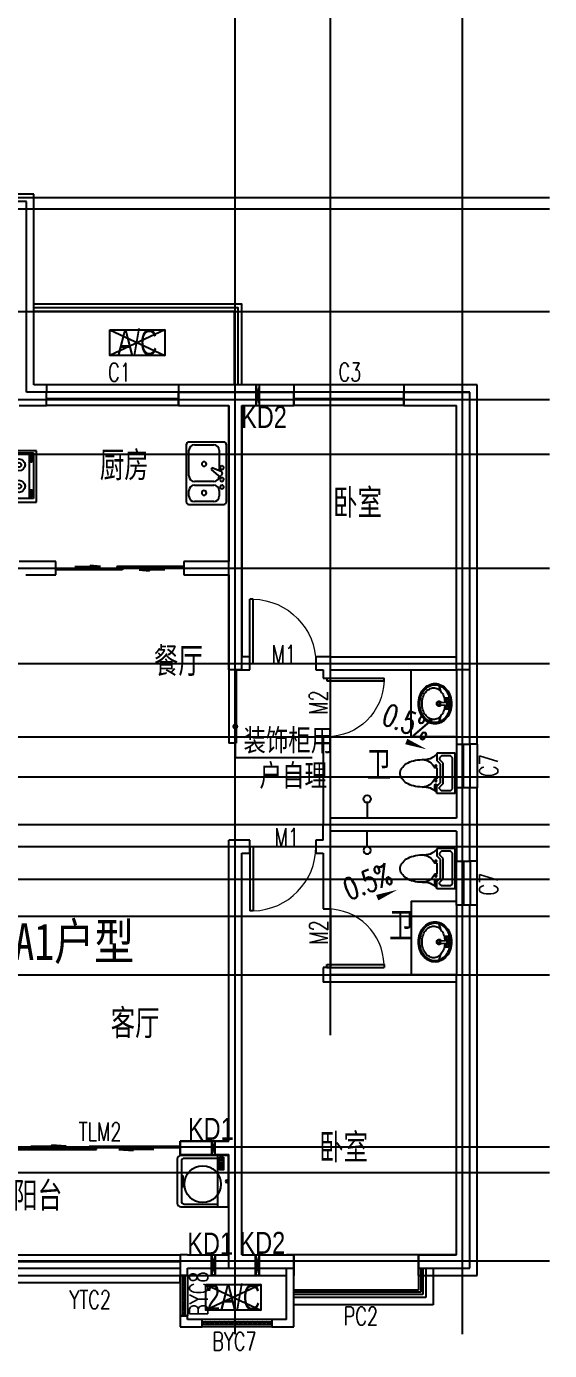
# Model space of a CAD drawing. Header units: metres. Extents: x -2059701 to -1976317, y -1316185 to -1264697.
# Drawn here: x -1999719 to -1992581, y -1301251 to -1283186 of the extents above; entities that cross this region are included whole.
import ezdxf
from ezdxf.enums import TextEntityAlignment as Align

# ---------------------------------------------------------------- set-up
doc = ezdxf.new("R2010")
doc.units = ezdxf.units.M
for name, color, linetype in [('A-ANNO-IDEN-TEXT', 7, 'Continuous'), ('A-ANNO-TEXT', 7, 'Continuous'), ('A-FLOR-IDEN', 7, 'Continuous'), ('A-FLOR-SPCL', 7, 'Continuous'), ('A-栏杆百叶', 7, 'Continuous'), ('A-面积', 7, 'Continuous'), ('COLUMN-FILL', 7, 'Continuous'), ('DIM_LEAD', 7, 'Continuous'), ('DIM_SYMB', 7, 'Continuous'), ('DOTE', 7, 'Continuous'), ('PROMPT', 7, 'Continuous'), ('PUB_TEXT', 7, 'Continuous'), ('SURFACE', 7, 'Continuous'), ('WALL', 7, 'Continuous'), ('WINDOW', 7, 'Continuous'), ('门窗编号', 7, 'Continuous')]:
    doc.layers.add(name, color=color, linetype=linetype)
doc.styles.add('_TCH_AXIS', font='COMPLEX')
doc.styles.add('_TCH_DIM', font='SIMPLEX')
doc.styles.add('dly', font='txt.shx')
doc.styles.add('ROS', font='ros.shx')
doc.styles.add('黑体', font='simhei.ttf')

# ---------------------------------------------------------------- blocks, each defined once
blk = doc.blocks.new('A$C64C607FF')
at = {"layer": 'A-FLOR-SPCL'}
for p, q in [((0, 275), (251, 275)), ((0, -275), (0, 275)), ((37, 212), (62, 237)), ((37, -212), (37, 212)), ((62, 237), (188, 237)), ((163, 140), (213, 190)), ((188, 237), (213, 212)), ((213, 212), (213, 190)), ((251, 275), (251, 175)), ((163, -140), (163, 140)), ((201, 125), (251, 175)), ((201, -125), (201, 125)), ((251, 75), (279, 75)), ((251, 75), (251, -75)), ((163, -140), (213, -190)), ((201, -125), (251, -175)), ((251, -75), (279, -75)), ((251, -275), (251, -162)), ((276, -225), (276, -162)), ((0, -275), (251, -275)), ((62, -237), (37, -212)), ((62, -237), (188, -237)), ((213, -212), (188, -237)), ((213, -212), (213, -190)), ((251, -225), (276, -225))]:
    blk.add_line(p, q, dxfattribs=at)
blk.add_lwpolyline([(450, -187, 0.063415), (570, -172, 0.076468), (662, -132, 0.107136), (730, -66, 0.147373), (750, 0, 0.147373), (730, 66, 0.107136), (662, 132, 0.076468), (570, 172, 0.063415), (450, 187, 0.063415)], format="xyb", dxfattribs=at)
for centre in [(263, 100), (263, -100)]:
    blk.add_circle(centre, 12.5, dxfattribs=at)
for centre, radius, start, end in [((420, 410), 225, 221.089, 277.7989), ((450, 0), 187, 90, 156.4218), ((263, -162), 12.5, 0, 180), ((450, 0), 187, 203.5782, 270), ((420, -410), 225, 82.2011, 138.911)]:
    blk.add_arc(centre, radius, start, end, dxfattribs=at)
blk = doc.blocks.new('A$C09BB3BC1')
at = {"layer": 'A-FLOR-SPCL'}
blk.add_line((0, 200), (0, 0), dxfattribs=at)
blk.add_circle((0, 250), 50, dxfattribs=at)
blk = doc.blocks.new('A$C48D17288')
at = {"layer": 'A-FLOR-SPCL'}
for p, q in [((0, 0), (0, 700)), ((0, 700), (500, 700)), ((456, 649), (113, 649)), ((113, 649), (113, 27)), ((400, 27), (400, 649)), ((423, 624), (434, 624)), ((448, 607), (432, 607)), ((432, 607), (432, 543)), ((432, 543), (448, 543)), ((448, 543), (448, 607)), ((456, 27), (456, 649)), ((500, 700), (500, 0)), ((422, 532), (434, 532)), ((500, 0), (0, 0)), ((113, 27), (456, 27)), ((422, 59), (434, 59)), ((423, 151), (434, 151)), ((432, 134), (432, 70)), ((448, 134), (432, 134)), ((432, 70), (448, 70)), ((448, 70), (448, 134))]:
    blk.add_line(p, q, dxfattribs=at)
for points in [[(423, 624, 0.259034), (420, 622, 0.076276), (415, 610, 0.036515), (412, 597, 0.026615), (411, 578, 0.026615), (412, 559, 0.036515), (415, 546, 0.076276), (420, 534, 0.259034), (423, 532, 0.078462), (424, 532, 0.056762)], [(434, 624, 0.259034), (430, 622, 0.076276), (425, 610, 0.036515), (423, 597, 0.026615), (422, 578, 0.026615), (423, 559, 0.036515), (425, 546, 0.076276), (430, 534, 0.259034), (434, 532, 0.259034), (437, 534, 0.056762), (441, 543, 0.036515)], [(443, 607, 0.008736), (442, 610, 0.076276), (437, 622, 0.259034), (434, 624, 0.259034)], [(423, 151, 0.259034), (420, 149, 0.076276), (415, 137, 0.036515), (412, 124, 0.026615), (411, 105, 0.026615), (412, 86, 0.036515), (415, 73, 0.076276), (420, 61, 0.259034), (423, 59, 0.078462), (424, 59, 0.056762)], [(434, 151, 0.259034), (430, 149, 0.076276), (425, 137, 0.036515), (423, 124, 0.026615), (422, 105, 0.026615), (423, 86, 0.036515), (425, 73, 0.076276), (430, 61, 0.259034), (434, 59, 0.259034), (437, 61, 0.056762), (441, 70, 0.036515)], [(443, 134, 0.008736), (442, 137, 0.076276), (437, 149, 0.259034), (434, 151, 0.259034)]]:
    blk.add_lwpolyline(points, format="xyb", dxfattribs=at)
for centre, radius, start, end in [((259, 484), 82.5, 270, 269.036), ((259, 484), 31.6, 270, 269.3468), ((259, 192), 82.5, 90.964, 90), ((259, 192), 31.6, 90.6532, 90)]:
    blk.add_arc(centre, radius, start, end, dxfattribs=at)
blk = doc.blocks.new('A$C2DEF7CDB')
at = {"layer": 'A-FLOR-SPCL'}
for p, q in [((388, 550), (-388, 550)), ((-425, 513), (-425, 37)), ((-388, 175), (-388, 438)), ((-313, 513), (-238, 513)), ((-163, 438), (-163, 175)), ((-113, 175), (-113, 438)), ((-38, 513), (313, 513)), ((388, 438), (388, 175)), ((425, 37), (425, 513)), ((51, 211), (-35, 107)), ((25, 72), (73, 198)), ((73, 198), (51, 211)), ((-238, 100), (-313, 100)), ((-11, 59), (-28, 69)), ((313, 100), (36, 100)), ((-388, 0), (388, 0))]:
    blk.add_line(p, q, dxfattribs=at)
for centre, radius, start, end in [((-388, 513), 37.4, 90, 180), ((388, 513), 37.4, 0, 90), ((-313, 438), 74.9, 90, 180), ((-238, 438), 74.9, 0, 90), ((-38, 438), 74.9, 90, 180), ((313, 438), 74.9, 0, 90), ((-269, 306), 31.2, 0, 358.8825), ((126, 306), 31.2, 0, 358.8825), ((-388, 37), 37.4, 180, 270), ((-313, 175), 74.9, 180, 270), ((-238, 175), 74.9, 270, 0), ((-188, 62), 25, 0, 356.9296), ((-38, 175), 74.9, 180, 270), ((-86, 62), 25, 0, 356.9296), ((-16, 91), 25, 140.5377, 240), ((2, 81), 25, 240, 339.4623), ((75, 62), 25, 0, 356.9296), ((313, 175), 74.9, 270, 0), ((388, 37), 37.4, 270, 0)]:
    blk.add_arc(centre, radius, start, end, dxfattribs=at)
blk = doc.blocks.new('A$C2E946E6E')
at = {"layer": 'A-FLOR-SPCL'}
blk.add_line((145, 0), (145, 700), dxfattribs=at)
blk.add_lwpolyline([(700, 650), (700, 50, -0.414214), (650, 0), (0, 0), (0, 700), (650, 700, -0.414214)], format="xyb", close=True, dxfattribs=at)
for points in [[(72, 678), (72, 507), (120, 507), (120, 678)], [(110, 636), (110, 664), (80, 664), (80, 636)], [(86, 594), (86, 608), (99, 608), (99, 594)], [(86, 568), (86, 582), (99, 582), (99, 568)], [(86, 544), (86, 557), (99, 557), (99, 544)], [(86, 518), (86, 532), (99, 532), (99, 518)]]:
    blk.add_lwpolyline(points, close=True, dxfattribs=at)
blk.add_lwpolyline([(145, 662), (605, 662, -0.414214), (645, 622), (645, 78, -0.414214), (605, 38), (145, 38)], format="xyb", dxfattribs=at)
blk.add_lwpolyline([(645, 279), (618, 279), (618, 350), (618, 421), (645, 421)], dxfattribs=at)
blk.add_circle((25, 350), 16, dxfattribs=at)
blk = doc.blocks.new('ktg')
at = {"layer": 'A-FLOR-SPCL'}
for p, q in [((0, 280), (50, 0)), ((50, 280), (0, 0))]:
    blk.add_line(p, q, dxfattribs=at)
blk.add_lwpolyline([(50, 0), (0, 0), (0, 280), (50, 280)], close=True, dxfattribs=at)
blk = doc.blocks.new('bzc1')
at = {"layer": 'WALL', "color": 2}
for p, q in [((51565, 11950), (52430, 11950)), ((51565, 11770), (51565, 11950)), ((52430, 11950), (53140, 11950)), ((53140, 11950), (53140, 11770)), ((54640, 11950), (55540, 11950)), ((54640, 11770), (54640, 11950)), ((55540, 8160), (55540, 11950)), ((51565, 11770), (52250, 11770)), ((52250, 8160), (52250, 11770)), ((52430, 11770), (53140, 11770)), ((52430, 8160), (52430, 11770)), ((54640, 11770), (55360, 11770)), ((55360, 8160), (55360, 11770)), ((52430, 8160), (52250, 8160)), ((55540, 8160), (55360, 8160)), ((52250, 1730), (52250, 4000)), ((52250, 4000), (52430, 4000)), ((52430, 1730), (52430, 4000)), ((55360, 180), (55360, 4000)), ((55360, 4000), (55540, 4000)), ((55540, 0), (55540, 4000)), ((51590, 1730), (52250, 1730)), ((51590, 1550), (51590, 1730)), ((52430, 180), (52430, 1730)), ((51590, 1550), (52250, 1550)), ((52250, 0), (52250, 1550)), ((52250, 0), (53140, 0)), ((52430, 180), (53140, 180)), ((53140, 180), (53140, 0)), ((54840, 180), (55360, 180)), ((54840, 0), (54840, 180)), ((54840, 0), (55540, 0))]:
    blk.add_line(p, q, dxfattribs=at)
blk = doc.blocks.new('$TCHSYS$WIN2D')
for p, q in [((-0.5, 0.5), (0.5, 0.5)), ((0.5, 0.1667), (-0.5, 0.1667)), ((0.5, -0.1667), (-0.5, -0.1667)), ((-0.5, -0.5), (0.5, -0.5))]:
    blk.add_line(p, q)
blk = doc.blocks.new('$DorLib2D$00000001')
for p, q in [((0.45, 0.975), (0.5, 0.975)), ((0.45, 0), (0.45, 0.975)), ((0.5, 0), (0.5, 0.975)), ((0.5, 0), (0.45, 0))]:
    blk.add_line(p, q)
at = {"lineweight": 13}
blk.add_arc((0.475, 0), 0.975, 91.4693, 180, dxfattribs=at)
blk = doc.blocks.new('$DorLib2D$00000131')
at = {"color": 0, "linetype": 'Continuous'}
for p, q in [((0.15, 0.125), (0.2319, 0.1973)), ((0.2319, 0.1973), (0.2319, 0.125)), ((-0.5, 0.125), (-0.5, 0)), ((0.0192, 0.125), (-0.5, 0.125)), ((0.0192, 0), (0.0192, 0.125)), ((0.35, 0.125), (0.15, 0.125)), ((-0.5, 0), (0.0192, 0)), ((-0.024, 0), (0.5, 0)), ((-0.024, -0.125), (-0.024, 0)), ((0.5, 0), (0.5, -0.125)), ((-0.35, -0.125), (-0.15, -0.125)), ((-0.2319, -0.1973), (-0.2319, -0.125)), ((-0.15, -0.125), (-0.2319, -0.1973)), ((0.5, -0.125), (-0.024, -0.125))]:
    blk.add_line(p, q, dxfattribs=at)
blk = doc.blocks.new('$WINLIB2D$00000039')
at = {"color": 0}
for points in [[(-0.5, 0.5), (-0.5, -0.5)], [(0.5, 0.5), (-0.5, 0.5)], [(0.5, -0.5), (0.5, 0.5)], [(-0.5, 0.167), (0.5, 0.167)], [(-0.452, -0.167), (-0.5, 0.084)], [(-0.384, -0.167), (-0.448, 0.167)], [(-0.316, -0.167), (-0.38, 0.167)], [(-0.248, -0.167), (-0.312, 0.167)], [(-0.18, -0.167), (-0.244, 0.167)], [(-0.112, -0.167), (-0.176, 0.167)], [(-0.044, -0.167), (-0.108, 0.167)], [(0.024, -0.167), (-0.04, 0.167)], [(0.092, -0.167), (0.028, 0.167)], [(0.16, -0.167), (0.096, 0.167)], [(0.228, -0.167), (0.164, 0.167)], [(0.296, -0.167), (0.232, 0.167)], [(0.364, -0.167), (0.3, 0.167)], [(0.432, -0.167), (0.368, 0.167)], [(0.5, -0.167), (0.436, 0.167)], [(-0.5, -0.167), (0.5, -0.167)], [(0.5, -0.5), (-0.5, -0.5)]]:
    blk.add_lwpolyline(points, dxfattribs=at)
blk = doc.blocks.new('$plan$00001629')
for p, q in [((-252, -170), (-172, -150)), ((-75, -35), (-75, -85)), ((-75, -35), (75, -35)), ((-75, -85), (-21, -85)), ((-16, -146), (-25, -35)), ((16, -146), (25, -35)), ((21, -85), (75, -85)), ((75, -35), (75, -85)), ((172, -150), (252, -170))]:
    blk.add_line(p, q)
for centre, radius in [((-50, -60), 20), ((1, -60), 10), ((50, -60), 20)]:
    blk.add_circle(centre, radius)
for centre, radius, start, end in [((0, -340), 340, 90, 108.7907), ((0, -340), 340, 71.2093, 90), ((-90, -230), 190, 153.24, 180), ((-90, -230), 173, 153.24, 180), ((-46, -252), 239, 129.4007, 153.24), ((-46, -252), 222, 129.4007, 153.24), ((-53, -278), 174, 126.0274, 150.3366), ((-18, -286), 283, 108.7907, 129.4007), ((-18, -286), 266, 108.7907, 129.4007), ((-21, -322), 229, 106.7647, 126.0274), ((0, -340), 323, 90, 108.7907), ((0, -391), 301, 93.9271, 106.7647), ((0, -170), 35, 118.7783, 61.2217), ((0, -170), 25, 129.0728, 50.9272), ((0, -146), 16.3, 180, 0), ((0, -340), 323, 71.2093, 90), ((0, -391), 301, 73.2353, 86.0729), ((21, -322), 229, 53.9726, 73.2353), ((18, -286), 266, 50.5993, 71.2093), ((18, -286), 283, 50.5993, 71.2093), ((53, -278), 174, 29.6634, 53.9726), ((46, -252), 222, 26.76, 50.5993), ((46, -252), 239, 26.76, 50.5993), ((90, -230), 173, 0, 26.76), ((90, -230), 190, 0, 26.76), ((-90, -230), 190, 180, 206.76), ((-90, -230), 173, 180, 206.76), ((-46, -208), 239, 206.76, 230.5993), ((-46, -208), 222, 206.76, 230.5993), ((-102, -250), 118, 150.3366, 180), ((-102, -250), 118, 180, 209.6634), ((-53, -222), 174, 209.6634, 233.9726), ((-21, -178), 229, 233.9726, 253.2353), ((21, -178), 229, 286.7647, 306.0274), ((53, -222), 174, 306.0274, 330.3366), ((46, -208), 222, 309.4007, 333.24), ((46, -208), 239, 309.4007, 333.24), ((102, -250), 118, 0, 29.6634), ((102, -250), 118, 330.3366, 0), ((90, -230), 173, 333.24, 0), ((90, -230), 190, 333.24, 0), ((-18, -174), 283, 230.5993, 251.2093), ((-18, -174), 266, 230.5993, 251.2093), ((0, -120), 340, 251.2093, 270), ((0, -120), 323, 251.2093, 270), ((0, -109), 301, 253.2353, 270), ((0, -109), 301, 270, 286.7647), ((0, -120), 323, 270, 288.7907), ((0, -120), 340, 270, 288.7907), ((18, -174), 266, 288.7907, 309.4007), ((18, -174), 283, 288.7907, 309.4007)]:
    blk.add_arc(centre, radius, start, end)

msp = doc.modelspace()

# ---------------------------------------------------------------- linework, layer by layer
msp.add_line((-1999619, -1285476), (-2005319, -1285476))
msp.add_lwpolyline([(-1997626, -1300326), (-2000126, -1300326), (-2000126, -1300226), (-1997626, -1300226)], close=True)
at = {"layer": 'A-FLOR-SPCL'}
for p, q in [((-1997831, -1287323), (-1998581, -1287673)), ((-1998581, -1287323), (-1997831, -1287673)), ((-1996540, -1288076), (-1996590, -1288356)), ((-1996590, -1288076), (-1996540, -1288356)), ((-1997144, -1298396), (-1997194, -1298576)), ((-1997194, -1298396), (-1997144, -1298576)), ((-1996519, -1300351), (-1997269, -1300701)), ((-1997269, -1300351), (-1996519, -1300701))]:
    msp.add_line(p, q, dxfattribs=at)
for points in [[(-1998581, -1287323), (-1997831, -1287323), (-1997831, -1287673), (-1998581, -1287673)], [(-1996590, -1288356), (-1996540, -1288356), (-1996540, -1288076), (-1996590, -1288076)], [(-1997194, -1298576), (-1997144, -1298576), (-1997144, -1298396), (-1997194, -1298396)], [(-1997269, -1300351), (-1996519, -1300351), (-1996519, -1300701), (-1997269, -1300701)]]:
    msp.add_lwpolyline(points, close=True, dxfattribs=at)
for points in [[(-1993869, -1292876), (-1994469, -1292876), (-1994469, -1291976)], [(-1993869, -1295126), (-1994469, -1295126), (-1994469, -1296126)]]:
    msp.add_lwpolyline(points, dxfattribs=at)
msp.add_circle((-1997314, -1298981), 250, dxfattribs=at)
at = {"layer": 'A-栏杆百叶'}
for points in [[(-1996829, -1288076), (-1996829, -1287026), (-1999619, -1287026)], [(-1996879, -1288076), (-1996879, -1287076), (-1999619, -1287076)]]:
    msp.add_lwpolyline(points, dxfattribs=at)
at = {"layer": 'A-面积'}
msp.add_lwpolyline([(-1996779, -1288076), (-1996779, -1288076), (-1996779, -1286976), (-1999619, -1286976)], dxfattribs=at)
at = {"layer": 'COLUMN-FILL'}
for p, q in [((-1994369, -1300126), (-1994369, -1300426)), ((-1994339, -1300126), (-1994339, -1300456)), ((-1994309, -1300126), (-1994309, -1300486)), ((-1994269, -1300126), (-1994269, -1300526)), ((-1994169, -1300126), (-1994169, -1300626)), ((-1994369, -1300426), (-1996069, -1300426)), ((-1994339, -1300456), (-1996069, -1300456)), ((-1994309, -1300486), (-1996069, -1300486)), ((-1994269, -1300526), (-1996069, -1300526)), ((-1994169, -1300626), (-1996069, -1300626))]:
    msp.add_line(p, q, dxfattribs=at)
at = {"layer": 'DIM_LEAD'}
for p, q in [((-1996869, -1292737), (-1996869, -1293162)), ((-1996869, -1293162), (-1995819, -1293162))]:
    msp.add_line(p, q, dxfattribs=at)
at = {"layer": 'DIM_LEAD', "const_width": 40}
msp.add_lwpolyline([(-1996869, -1292717, 1), (-1996869, -1292757, 1)], format="xyb", close=True, dxfattribs=at)
at = {"layer": 'DIM_SYMB'}
for points in [[(-1994961, -1292780, 0, 0, 0), (-1994256, -1293049, 0, 80, 0), (-1994536, -1292942, 0, 0, 0)], [(-1995272, -1295208, 0, 0, 0), (-1994653, -1294963, 0, 80, 0), (-1994932, -1295073, 0, 0, 0)]]:
    msp.add_lwpolyline(points, format="xyseb", dxfattribs=at)
at = {"layer": 'DOTE'}
for p, q in [((-1996869, -1301026), (-1996869, -1281777)), ((-1995569, -1296949), (-1995569, -1281777)), ((-1993769, -1301026), (-1993769, -1281777)), ((-1992581, -1285526), (-2050109, -1285526)), ((-2050109, -1285676), (-1992581, -1285676)), ((-2050109, -1287076), (-1992581, -1287076)), ((-2050109, -1288276), (-1992581, -1288276)), ((-1992581, -1289026), (-2050109, -1289026)), ((-2050109, -1290576), (-1992581, -1290576)), ((-2050109, -1291876), (-1992581, -1291876)), ((-1995569, -1296126), (-1995569, -1291876)), ((-2050109, -1292876), (-1992581, -1292876)), ((-1992581, -1293426), (-2050109, -1293426)), ((-2050109, -1294076), (-1992581, -1294076)), ((-2050109, -1294376), (-1992581, -1294376)), ((-1992581, -1294826), (-2050109, -1294826)), ((-2050109, -1295326), (-1992581, -1295326)), ((-2050109, -1296126), (-1992581, -1296126)), ((-1992581, -1298476), (-2050109, -1298476)), ((-1992581, -1298826), (-2050109, -1298826)), ((-2050109, -1300026), (-1992581, -1300026))]:
    msp.add_line(p, q, dxfattribs=at)
at = {"layer": 'PROMPT'}
msp.add_line((-1994369, -1299946), (-1996069, -1299946), dxfattribs=at)
msp.add_line((-1994369, -1299946), (-1996069, -1299946), dxfattribs=at)
msp.add_line((-1994369, -1299946), (-1996069, -1299946), dxfattribs=at)
at = {"layer": 'SURFACE'}
for p, q in [((-1999619, -1285476), (-2003839, -1285476)), ((-1999619, -1288076), (-1999619, -1285476)), ((-1999444, -1288076), (-1999619, -1288076)), ((-1999444, -1288076), (-1999444, -1288176)), ((-1997644, -1288076), (-1997644, -1288176)), ((-1996869, -1288076), (-1997644, -1288076)), ((-1996069, -1288076), (-1996869, -1288076)), ((-1996069, -1288076), (-1996069, -1288176)), ((-1994569, -1288076), (-1994569, -1288176)), ((-1993569, -1288076), (-1994569, -1288076)), ((-1993569, -1291876), (-1993569, -1288076)), ((-1993569, -1292976), (-1993569, -1291876)), ((-1993569, -1292976), (-1993669, -1292976)), ((-1993569, -1293576), (-1993669, -1293576)), ((-1993569, -1294076), (-1993569, -1293576)), ((-1993569, -1294576), (-1993569, -1294076)), ((-1993569, -1294576), (-1993669, -1294576)), ((-1993569, -1295176), (-1993669, -1295176)), ((-1993569, -1296126), (-1993569, -1295176)), ((-1993569, -1300226), (-1993569, -1296126)), ((-1994369, -1300226), (-1994369, -1300126)), ((-1997519, -1300226), (-1996869, -1300226)), ((-1996869, -1300226), (-1996169, -1300226)), ((-1994369, -1300226), (-1993569, -1300226))]:
    msp.add_line(p, q, dxfattribs=at)
at = {"layer": 'WALL'}
for p, q in [((-1999719, -1285576), (-2003839, -1285576)), ((-1999719, -1288176), (-1999719, -1285576)), ((-1999444, -1288176), (-1999719, -1288176)), ((-1999444, -1288356), (-1999444, -1288176)), ((-1996869, -1288176), (-1997644, -1288176)), ((-1997644, -1288176), (-1997644, -1288356)), ((-1996069, -1288176), (-1996869, -1288176)), ((-1996069, -1288356), (-1996069, -1288176)), ((-1993669, -1288176), (-1994569, -1288176)), ((-1994569, -1288176), (-1994569, -1288356)), ((-1993669, -1291876), (-1993669, -1288176)), ((-1999819, -1288356), (-1999444, -1288356)), ((-1997644, -1288356), (-1996959, -1288356)), ((-1996959, -1288356), (-1996959, -1290486)), ((-1996779, -1288356), (-1996069, -1288356)), ((-1996779, -1288356), (-1996779, -1290576)), ((-1994569, -1288356), (-1993849, -1288356)), ((-1993849, -1291786), (-1993849, -1288356)), ((-1999319, -1290486), (-1999819, -1290486)), ((-1999319, -1290666), (-1999319, -1290486)), ((-1996959, -1290486), (-1997569, -1290486)), ((-1997569, -1290486), (-1997569, -1290666)), ((-1999729, -1290666), (-1999319, -1290666)), ((-1997569, -1290666), (-1996959, -1290666)), ((-1996959, -1290666), (-1996959, -1291876)), ((-1996779, -1290576), (-1996779, -1291786)), ((-1996669, -1291786), (-1996779, -1291786)), ((-1996669, -1291966), (-1996669, -1291786)), ((-1995569, -1291786), (-1995769, -1291786)), ((-1995769, -1291786), (-1995769, -1291966)), ((-1995569, -1291786), (-1993849, -1291786)), ((-1996859, -1291966), (-1996669, -1291966)), ((-1995769, -1291966), (-1995669, -1291966)), ((-1995669, -1291966), (-1995669, -1292076)), ((-1995569, -1291966), (-1993849, -1291966)), ((-1995569, -1292076), (-1995569, -1291966)), ((-1993849, -1291966), (-1993849, -1292976)), ((-1993669, -1292976), (-1993669, -1291876)), ((-1995669, -1292076), (-1995569, -1292076)), ((-1995569, -1292876), (-1995669, -1292876)), ((-1995669, -1292876), (-1995669, -1294076)), ((-1995569, -1293986), (-1995569, -1292876)), ((-1993849, -1292976), (-1993669, -1292976)), ((-1993669, -1293576), (-1993849, -1293576)), ((-1993849, -1293576), (-1993849, -1293986)), ((-1993669, -1294076), (-1993669, -1293576)), ((-1993849, -1293986), (-1995569, -1293986)), ((-1995669, -1294286), (-1995669, -1294076)), ((-1993849, -1294166), (-1995569, -1294166)), ((-1995569, -1294376), (-1995569, -1294166)), ((-1993849, -1294166), (-1993849, -1294576)), ((-1993669, -1294576), (-1993669, -1294076)), ((-1996669, -1294286), (-1996959, -1294286)), ((-1996959, -1298396), (-1996959, -1294286)), ((-1996669, -1294466), (-1996669, -1294286)), ((-1995669, -1294286), (-1995769, -1294286)), ((-1995769, -1294286), (-1995769, -1294466)), ((-1996779, -1294466), (-1996669, -1294466)), ((-1996779, -1298476), (-1996779, -1294466)), ((-1995769, -1294466), (-1995669, -1294466)), ((-1995669, -1294466), (-1995669, -1295226)), ((-1995569, -1295226), (-1995569, -1294376)), ((-1993849, -1294576), (-1993669, -1294576)), ((-1995669, -1295226), (-1995569, -1295226)), ((-1993669, -1295176), (-1993849, -1295176)), ((-1993849, -1295176), (-1993849, -1296126)), ((-1993669, -1296126), (-1993669, -1295176)), ((-1995569, -1296026), (-1995669, -1296026)), ((-1995669, -1296026), (-1995669, -1296226)), ((-1995569, -1296126), (-1995569, -1296026)), ((-1993849, -1296126), (-1995569, -1296126)), ((-1993669, -1300126), (-1993669, -1296126)), ((-1993849, -1296226), (-1995669, -1296226)), ((-1993849, -1299946), (-1993849, -1296226)), ((-1996959, -1298396), (-1997619, -1298396)), ((-1997619, -1298396), (-1997619, -1298576)), ((-1996779, -1299946), (-1996779, -1298476)), ((-1997619, -1298576), (-1996959, -1298576)), ((-1996959, -1299946), (-1996959, -1298576)), ((-1997519, -1299946), (-1997619, -1299946)), ((-1997619, -1299946), (-1997619, -1300126)), ((-1997519, -1299946), (-1996959, -1299946)), ((-1996779, -1299946), (-1996169, -1299946)), ((-1996069, -1299946), (-1996169, -1299946)), ((-1996069, -1300126), (-1996069, -1299946)), ((-1993849, -1299946), (-1994369, -1299946)), ((-1994369, -1299946), (-1994369, -1300126)), ((-1997619, -1300126), (-1997619, -1300226)), ((-1997519, -1300226), (-1997519, -1300126)), ((-1997519, -1300126), (-1996869, -1300126)), ((-1996869, -1300126), (-1996169, -1300126)), ((-1996169, -1300826), (-1996169, -1300126)), ((-1996069, -1300926), (-1996069, -1300126)), ((-1994369, -1300126), (-1993669, -1300126)), ((-1997619, -1300226), (-1997519, -1300226)), ((-1997519, -1300776), (-1997619, -1300776)), ((-1997619, -1300776), (-1997619, -1300926)), ((-1997519, -1300826), (-1997519, -1300776)), ((-1997319, -1300826), (-1997519, -1300826)), ((-1997319, -1300926), (-1997319, -1300826)), ((-1996169, -1300826), (-1996369, -1300826)), ((-1996369, -1300826), (-1996369, -1300926)), ((-1997619, -1300926), (-1997319, -1300926)), ((-1996369, -1300926), (-1996069, -1300926))]:
    msp.add_line(p, q, dxfattribs=at)
at = {"layer": 'WINDOW'}
for p, q in [((-1996869, -1288176), (-1996569, -1288176)), ((-1996959, -1291876), (-1996959, -1292966)), ((-1996859, -1291966), (-1996859, -1292966)), ((-1995569, -1292876), (-1995569, -1292076)), ((-1996859, -1292966), (-1996959, -1292966)), ((-1995569, -1295228), (-1995569, -1296026)), ((-1996069, -1299946), (-1996069, -1300226)), ((-1994369, -1300226), (-1994369, -1299946))]:
    msp.add_line(p, q, dxfattribs=at)

# ---------------------------------------------------------------- block references
at = {"color": 6}
msp.add_blockref('bzc1', (-2049209, -1300126), dxfattribs=at)
at = {"color": 1}
for p in [(-1997194, -1300224), (-1996594, -1300226)]:
    msp.add_blockref('ktg', p, dxfattribs=at)
at = {"layer": 'A-FLOR-SPCL', "rotation": 90}
msp.add_blockref('A$C2DEF7CDB', (-1996989, -1289281), dxfattribs=at)
at = {"layer": 'A-FLOR-SPCL', "xscale": -1, "rotation": 180}
for name, p in [('A$C48D17288', (-2000080, -1288976)), ('A$C09BB3BC1', (-1995069, -1294176))]:
    msp.add_blockref(name, p, dxfattribs=at)
at = {"layer": 'A-FLOR-SPCL', "xscale": 0.9821428571077286, "yscale": -0.9782608695225493, "rotation": 89.99999999999999}
for p in [(-1993919, -1292426), (-1993919, -1295676)]:
    msp.add_blockref('$plan$00001629', p, dxfattribs=at)
at = {"layer": 'A-FLOR-SPCL', "xscale": -1}
for name, p in [('A$C64C607FF', (-1993869, -1293376)), ('A$C64C607FF', (-1993869, -1294676)), ('A$C2E946E6E', (-1996960, -1299291))]:
    msp.add_blockref(name, p, dxfattribs=at)
at = {"layer": 'A-FLOR-SPCL'}
msp.add_blockref('A$C09BB3BC1', (-1995069, -1293976), dxfattribs=at)
at = {"layer": 'WINDOW'}
for name, p, xscale, yscale, zscale, rotation in [('$TCHSYS$WIN2D', (-1998544, -1288216), 1800, -280, 1800, 180), ('$TCHSYS$WIN2D', (-1995319, -1288216), 1500, -280, 1500, 180), ('$DorLib2D$00000001', (-1995619, -1292476), 800, -800, 800, 90), ('$TCHSYS$WIN2D', (-1993709, -1293276), -600, -280, -600, 90), ('$TCHSYS$WIN2D', (-1993709, -1294876), 600, -280, 600, 90), ('$DorLib2D$00000001', (-1995619, -1295626), -800, -800, -800, 90), ('$WINLIB2D$00000039', (-1997569, -1300501), 550, 100, 550, 90)]:
    msp.add_blockref(name, p, dxfattribs=dict(at, xscale=xscale, yscale=yscale, zscale=zscale, rotation=rotation))
for name, p, xscale, yscale, zscale in [('$DorLib2D$00000131', (-1998444, -1290576), 1750, -180, 1750), ('$DorLib2D$00000001', (-1996219, -1291876), -900, 900, -900), ('$DorLib2D$00000001', (-1996219, -1294376), -900, -900, -900), ('$DorLib2D$00000131', (-1998819, -1298486), -2400, 180, -2400), ('$TCHSYS$WIN2D', (-1998819, -1300086), 2400, 280, 2400), ('$WINLIB2D$00000039', (-1996844, -1300876), 950, -100, 950)]:
    msp.add_blockref(name, p, dxfattribs=dict(at, xscale=xscale, yscale=yscale, zscale=zscale))

# ---------------------------------------------------------------- texts
at = {"layer": 'A-ANNO-IDEN-TEXT', "style": 'ROS', "width": 0.8}
msp.add_text('KD2', height=300, dxfattribs=at).set_placement((-1996478, -1288514), align=Align.MIDDLE_CENTER)
for s, p in [('KD1', (-1997203, -1298227)), ('KD1', (-1997212, -1299792)), ('KD2', (-1996500, -1299782))]:
    msp.add_text(s, height=300, rotation=0, dxfattribs=at).set_placement(p, align=Align.MIDDLE_CENTER)
at = {"layer": 'A-ANNO-TEXT', "style": 'ROS', "width": 0.7}
for s, p in [('A/C', (-1998206, -1287498)), ('2A/C', (-1996894, -1300526))]:
    msp.add_text(s, height=350, dxfattribs=at).set_placement(p, align=Align.MIDDLE_CENTER)
at = {"layer": 'A-ANNO-TEXT', "color": 1, "style": '黑体', "width": 0.8}
msp.add_text('1-A1户型 ', height=500, dxfattribs=at).set_placement((-2000429, -1295921))
at = {"layer": 'A-FLOR-IDEN', "style": 'ROS', "width": 0.7}
for s, p in [('厨房', (-1998718, -1289340)), ('卧室', (-1995535, -1289852)), ('餐厅', (-1997980, -1292011)), ('卫', (-1995076, -1293426)), ('卫', (-1994769, -1295619)), ('客厅', (-1998570, -1296952)), ('卧室', (-1995725, -1298647)), ('阳台', (-1999899, -1299306))]:
    msp.add_text(s, height=350, dxfattribs=at).set_placement(p)
at = {"layer": 'PUB_TEXT', "style": '_TCH_DIM', "width": 0.705882}
for rotation, p in [(339.1312, (-1994888, -1292695)), (21.5742, (-1995317, -1295113))]:
    msp.add_text('0.5%%%', height=297.5, rotation=rotation, dxfattribs=at).set_placement(p)
at = {"layer": 'PUB_TEXT', "style": 'dly', "width": 0.75}
for s, p in [('装饰柜用', (-1996759, -1293072)), ('户自理', (-1996538, -1293552))]:
    msp.add_text(s, height=300, dxfattribs=at).set_placement(p)
at = {"layer": '门窗编号', "style": '_TCH_AXIS', "width": 0.705882}
for s, p in [('C1', (-1998605, -1288029)), ('C3', (-1995460, -1288026)), ('M1', (-1996372, -1291876)), ('M1', (-1996332, -1294376)), ('TLM2', (-1999005, -1298392)), ('YTC2', (-1999133, -1300683)), ('PC2', (-1995390, -1300907)), ('BYC7', (-1997183, -1301251))]:
    msp.add_text(s, height=250, dxfattribs=at).set_placement(p)
for s, rotation, p in [('M2', 89.9994, (-1995611, -1292577)), ('C7', 89.9994, (-1993285, -1293426)), ('C7', 89.9994, (-1993287, -1295044)), ('M2', 89.9994, (-1995607, -1295714)), ('BYC8', 90, (-1997243, -1300779))]:
    msp.add_text(s, height=250, rotation=rotation, dxfattribs=at).set_placement(p)

doc.saveas('drawing.dxf')
